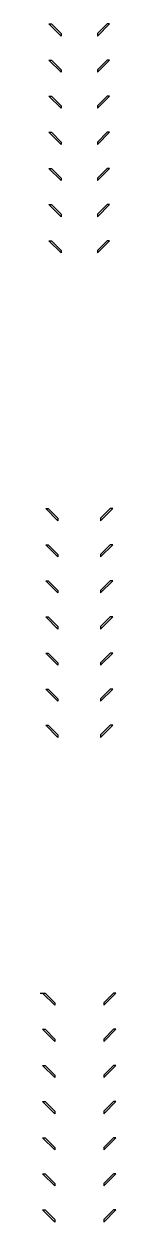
# Model space of a CAD drawing. Header units: inches. Extents: x -9.2 to 9.2, y -5.6 to -0.7.
# Drawn here: x -9.184 to -8.872, y -5.644 to -0.7 of the extents above; entities outside this region: 2.
import ezdxf

# ---------------------------------------------------------------- set-up
doc = ezdxf.new("R2010")
doc.units = ezdxf.units.IN
doc.header["$MEASUREMENT"] = 0

# ---------------------------------------------------------------- blocks, each defined once
blk = doc.blocks.new('*U20')
blk.add_lwpolyline([(-0.025, 0.025), (-0.015, 0.025), (0.025, -0.015), (0.025, -0.025)], close=True)
blk = doc.blocks.new('*U21')
at = {"color": 0, "linetype": 'ByBlock', "lineweight": -2, "transparency": 16777216}
for p in [(0, 0), (0, -0.1491), (0, -0.2981), (0, -0.4472), (0, -0.5962), (0, -0.7453), (0, -0.8944)]:
    blk.add_blockref('*U20', p, dxfattribs=at)
blk = doc.blocks.new('*U26')
blk.add_lwpolyline([(-0.025, 0.025), (-0.015, 0.025), (0.025, -0.015), (0.025, -0.025)], close=True)
blk = doc.blocks.new('*U27')
at = {"color": 0, "linetype": 'ByBlock', "lineweight": -2, "transparency": 16777216}
for p in [(0, 0), (0, -0.1491), (0, -0.2981), (0, -0.4472), (0, -0.5962), (0, -0.7453), (0, -0.8944)]:
    blk.add_blockref('*U26', p, dxfattribs=at)
blk = doc.blocks.new('*U28')
blk.add_lwpolyline([(-0.025, 0.025), (-0.015, 0.025), (0.025, -0.015), (0.025, -0.025)], close=True)
blk = doc.blocks.new('*U29')
at = {"color": 0, "linetype": 'ByBlock', "lineweight": -2, "transparency": 16777216}
for p in [(0, 0), (0, -0.1491), (0, -0.2981), (0, -0.4472), (0, -0.5962), (0, -0.7453), (0, -0.8944)]:
    blk.add_blockref('*U28', p, dxfattribs=at)
blk = doc.blocks.new('*U30')
blk.add_lwpolyline([(-0.025, 0.025), (-0.015, 0.025), (0.025, -0.015), (0.025, -0.025)], close=True)
blk = doc.blocks.new('*U31')
at = {"color": 0, "linetype": 'ByBlock', "lineweight": -2, "transparency": 16777216}
for p in [(0, 0), (0, -0.1491), (0, -0.2981), (0, -0.4472), (0, -0.5962), (0, -0.7453), (0, -0.8944)]:
    blk.add_blockref('*U30', p, dxfattribs=at)
blk = doc.blocks.new('*U32')
blk.add_lwpolyline([(-0.025, 0.025), (-0.015, 0.025), (0.025, -0.015), (0.025, -0.025)], close=True)
blk = doc.blocks.new('*U33')
at = {"color": 0, "linetype": 'ByBlock', "lineweight": -2, "transparency": 16777216}
for p in [(0, 0), (0, -0.1491), (0, -0.2981), (0, -0.4472), (0, -0.5962), (0, -0.7453), (0, -0.8944)]:
    blk.add_blockref('*U32', p, dxfattribs=at)
blk = doc.blocks.new('*U34')
blk.add_lwpolyline([(-0.025, 0.025), (-0.015, 0.025), (0.025, -0.015), (0.025, -0.025)], close=True)
blk = doc.blocks.new('*U35')
at = {"color": 0, "linetype": 'ByBlock', "lineweight": -2, "transparency": 16777216}
for p in [(0, 0), (0, -0.1491), (0, -0.2981), (0, -0.4472), (0, -0.5962), (0, -0.7453), (0, -0.8944)]:
    blk.add_blockref('*U34', p, dxfattribs=at)
blk = doc.blocks.new('*U48')
blk.add_lwpolyline([(-0.025, 0.025), (-0.015, 0.025), (0.025, -0.015), (0.025, -0.025)], close=True)
blk = doc.blocks.new('*U49')
at = {"color": 0, "linetype": 'ByBlock', "lineweight": -2, "transparency": 16777216}
for p in [(0, 0.45), (0, 0.375), (0, 0.3), (0, 0.225), (0, 0.15), (0, 0.075), (0, 0)]:
    blk.add_blockref('*U48', p, dxfattribs=at)
blk = doc.blocks.new('*U50')
blk.add_lwpolyline([(-0.025, 0.025), (-0.015, 0.025), (0.025, -0.015), (0.025, -0.025)], close=True)
blk = doc.blocks.new('*U51')
at = {"color": 0, "linetype": 'ByBlock', "lineweight": -2, "transparency": 16777216}
for p in [(0, 0.45), (0, 0.375), (0, 0.3), (0, 0.225), (0, 0.15), (0, 0.075), (0, 0)]:
    blk.add_blockref('*U50', p, dxfattribs=at)

msp = doc.modelspace()

# ---------------------------------------------------------------- linework, layer by layer
msp.add_line((-9.1837, -4.6999), (-9.1737, -4.6999))
msp.add_line((-9.1837, -4.6999), (-9.1737, -4.6999))

# ---------------------------------------------------------------- block references
for name, p in [('*U21', (-9.1227, -0.7249)), ('*U49', (9.1287, -1.7249)), ('*U27', (-9.1357, -2.7249)), ('*U29', (-9.1487, -4.7249))]:
    msp.add_blockref(name, p)
at = {"xscale": -1}
for name, p in [('*U31', (-8.923, -0.7249)), ('*U33', (-8.91, -2.7249)), ('*U35', (-8.897, -4.7249))]:
    msp.add_blockref(name, p, dxfattribs=at)
at = {"xscale": -1, "rotation": 359.990133593383}
msp.add_blockref('*U51', (8.9166, -1.7249), dxfattribs=at)

doc.saveas('drawing.dxf')
